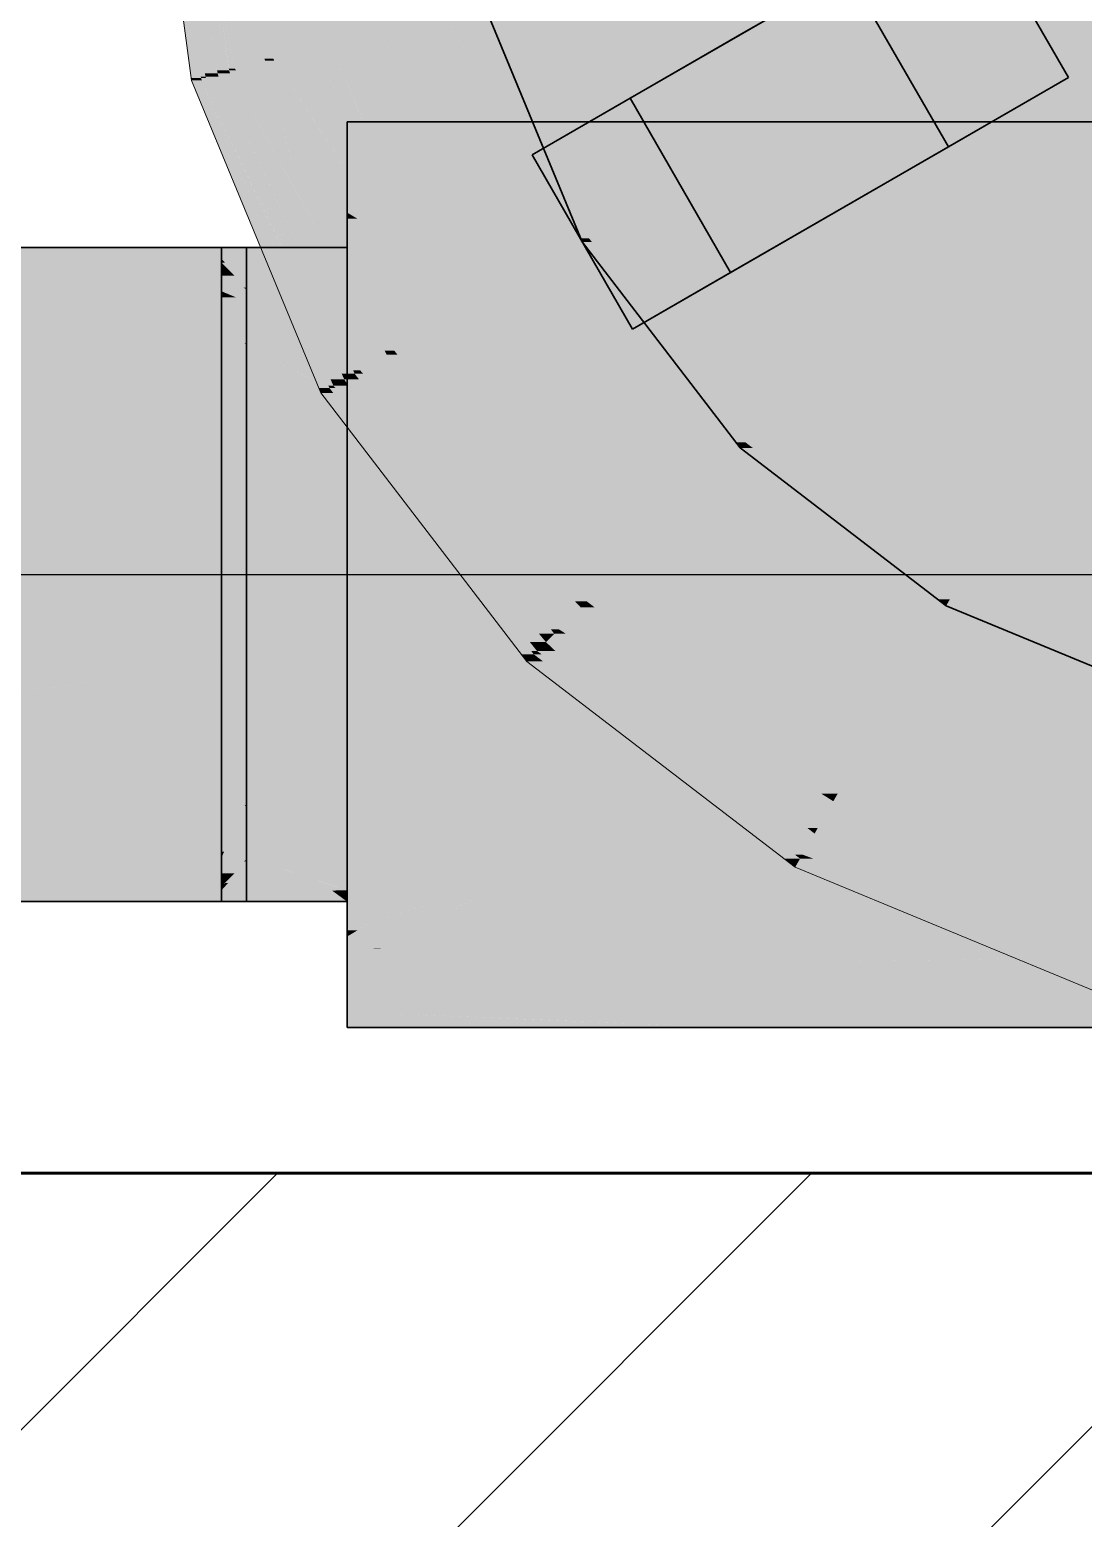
# Model space of a CAD drawing. Extents: x 0 to 756, y -25 to 420.
# Drawn here: x 296.76 to 305.13, y 293.79 to 305.62 of the extents above; entities that cross this region are included whole.
import ezdxf
from ezdxf.lldxf.tags import DXFTag

# ---------------------------------------------------------------- set-up
doc = ezdxf.new("R2010")
doc.units = 0
doc.layers.get('0').update_dxf_attribs({"lineweight": 25})
doc.layers.add('A_Innenwand', color=7, linetype='Continuous', lineweight=25)
doc.layers.add('WAND_HOLZ_NICHT_TRAGEND', color=7, linetype='Continuous', lineweight=13)
for name, color, linetype, lineweight, true_color in [('L_Abluft', 2, 'Continuous', 35, 0xffff00), ('L_Abluft-Shading', 2, 'Continuous', 35, 0xffff00), ('L_Schalldaempfer', 7, 'Continuous', 35, 0xababab), ('L_Schalldaempfer-Shading', 7, 'Continuous', 35, 0xababab), ('RL_Isolierung', 7, 'fein_strichliert', 18, 0x99ff99), ('Rohrleitung', 1, 'Continuous', 35, 0xff0000), ('Rohrleitung-Shading', 1, 'Continuous', 35, 0xff0000)]:
    doc.layers.add(name, color=color, linetype=linetype, lineweight=lineweight, true_color=true_color)
tags = doc.linetypes.add('fein_strichliert', pattern=[4, 1, -2, 1]).pattern_tags.tags
tags[8:9] = [DXFTag(74, 4), DXFTag(75, 0), DXFTag(340, '0'), DXFTag(46, 0.0), DXFTag(50, 0.0), DXFTag(44, 0.0), DXFTag(45, 0.0)]
tags[6:7] = [DXFTag(74, 4), DXFTag(75, 0), DXFTag(340, '0'), DXFTag(46, 0.0), DXFTag(50, 0.0), DXFTag(44, 0.0), DXFTag(45, 0.0)]
tags[4:5] = [DXFTag(74, 4), DXFTag(75, 0), DXFTag(340, '0'), DXFTag(46, 0.0), DXFTag(50, 0.0), DXFTag(44, 0.0), DXFTag(45, 0.0)]
tags = doc.linetypes.add('STRICHPUNKT2', pattern=[12.7, 6.35, -3.175, 0, -3.175]).pattern_tags.tags
tags[10:11] = [DXFTag(74, 4), DXFTag(75, 0), DXFTag(340, '0'), DXFTag(46, 0.0), DXFTag(50, 0.0), DXFTag(44, 0.0), DXFTag(45, 0.0)]
tags[8:9] = [DXFTag(74, 4), DXFTag(75, 0), DXFTag(340, '0'), DXFTag(46, 0.0), DXFTag(50, 0.0), DXFTag(44, 0.0), DXFTag(45, 0.0)]
tags[6:7] = [DXFTag(74, 4), DXFTag(75, 0), DXFTag(340, '0'), DXFTag(46, 0.0), DXFTag(50, 0.0), DXFTag(44, 0.0), DXFTag(45, 0.0)]
tags[4:5] = [DXFTag(74, 4), DXFTag(75, 0), DXFTag(340, '0'), DXFTag(46, 0.0), DXFTag(50, 0.0), DXFTag(44, 0.0), DXFTag(45, 0.0)]

# ---------------------------------------------------------------- blocks, each defined once
blk = doc.blocks.new('Shading-A0T78ON5OY', base_point=(304.212, 306.629))
at = {"layer": 'Rohrleitung-Shading', "color": 14, "true_color": 0x900000}
for points in [[(298.117, 305.241), (298.038, 305.241), (297.69, 307.887)], [(298.117, 305.241), (297.938, 306.599), (297.898, 306.599)], [(301.135, 303.967), (300.424, 305.842), (300.359, 305.842)], [(301.2, 303.967), (301.135, 303.967), (300.424, 305.842)], [(298.041, 305.221), (298.117, 305.241), (298.038, 305.241)], [(298.125, 305.221), (298.041, 305.221), (298.117, 305.241)], [(299.053, 302.776), (298.125, 305.221), (298.041, 305.221)], [(299.138, 302.776), (299.053, 302.776), (298.125, 305.221)], [(301.148, 303.937), (301.2, 303.967), (301.135, 303.967)], [(301.224, 303.937), (301.148, 303.937), (301.2, 303.967)], [(302.371, 302.343), (301.224, 303.937), (301.148, 303.937)], [(302.446, 302.343), (302.371, 302.343), (301.224, 303.937)], [(299.07, 302.737), (299.138, 302.776), (299.053, 302.776)], [(299.168, 302.737), (299.07, 302.737), (299.138, 302.776)], [(300.664, 300.659), (299.168, 302.737), (299.07, 302.737)], [(300.762, 300.659), (300.664, 300.659), (299.168, 302.737)], [(302.403, 302.3), (302.446, 302.343), (302.371, 302.343)], [(302.502, 302.3), (302.403, 302.3), (302.446, 302.343)], [(303.971, 301.097), (302.502, 302.3), (302.403, 302.3)], [(304.07, 301.097), (303.971, 301.097), (302.502, 302.3)], [(304.04, 301.045), (304.07, 301.097), (303.971, 301.097)], [(304.196, 301.045), (304.04, 301.045), (304.07, 301.097)], [(305.804, 300.314), (304.196, 301.045), (304.04, 301.045)], [(305.961, 300.314), (305.804, 300.314), (304.196, 301.045)], [(300.706, 300.603), (300.762, 300.659), (300.664, 300.659)], [(300.835, 300.603), (300.706, 300.603), (300.762, 300.659)], [(302.751, 299.035), (300.835, 300.603), (300.706, 300.603)], [(302.879, 299.035), (302.751, 299.035), (300.835, 300.603)], [(302.84, 298.967), (302.879, 299.035), (302.751, 299.035)], [(303.044, 298.967), (302.84, 298.967), (302.879, 299.035)], [(305.14, 298.014), (303.044, 298.967), (302.84, 298.967)], [(305.344, 298.014), (305.14, 298.014), (303.044, 298.967)]]:
    blk.add_solid(points, dxfattribs=at)
at = {"layer": 'Rohrleitung-Shading', "color": 1, "true_color": 0xfe0000}
for points in [[(305.639, 305.536), (303.918, 305.536), (307.99, 307.887)], [(306.07, 304.562), (304.665, 304.562), (307.99, 307.887)], [(303.918, 305.536), (305.882, 306.67), (303.448, 306.67)], [(305.44, 305.337), (306.187, 306.084), (304.867, 306.084)], [(304.665, 304.562), (305.639, 305.536), (303.918, 305.536)], [(305.639, 303.815), (306.07, 304.562), (304.665, 304.562)]]:
    blk.add_solid(points, dxfattribs=at)
at = {"layer": 'Rohrleitung-Shading', "color": 1, "true_color": 0xe80000}
for points in [[(298.986, 305.474), (298.681, 305.474), (298.454, 307.202)], [(298.972, 305.517), (298.59, 307.202), (298.454, 307.202)], [(299.146, 305.517), (298.972, 305.517), (298.59, 307.202)], [(299.146, 305.517), (298.969, 306.864), (298.701, 306.864)], [(301.521, 304.376), (301.246, 305.976), (300.858, 305.976)], [(301.908, 304.376), (301.521, 304.376), (301.246, 305.976)], [(298.692, 305.395), (298.986, 305.474), (298.681, 305.474)], [(299.034, 305.395), (298.692, 305.395), (298.986, 305.474)], [(298.986, 305.474), (299.146, 305.517), (298.972, 305.517)], [(299.164, 305.474), (298.986, 305.474), (299.146, 305.517)], [(299.541, 304.564), (299.164, 305.474), (298.986, 305.474)], [(299.237, 304.564), (299.034, 305.395), (298.692, 305.395)], [(299.11, 304.757), (298.956, 304.757), (298.692, 305.395)], [(299.541, 304.564), (299.237, 304.564), (299.034, 305.395)], [(299.917, 303.226), (299.59, 303.226), (298.956, 304.757)], [(299.865, 303.309), (299.11, 304.757), (298.956, 304.757)], [(300.061, 303.309), (299.865, 303.309), (299.11, 304.757)], [(300.061, 303.309), (299.541, 304.564), (299.237, 304.564)], [(301.596, 304.195), (301.908, 304.376), (301.521, 304.376)], [(302.047, 304.195), (301.596, 304.195), (301.908, 304.376)], [(302.573, 302.921), (302.047, 304.195), (301.596, 304.195)], [(303.024, 302.921), (302.573, 302.921), (302.047, 304.195)], [(299.917, 303.226), (300.061, 303.309), (299.865, 303.309)], [(300.125, 303.226), (299.917, 303.226), (300.061, 303.309)], [(299.653, 303.074), (299.917, 303.226), (299.59, 303.226)], [(300.077, 303.074), (299.653, 303.074), (299.917, 303.226)], [(300.689, 302.491), (300.125, 303.226), (299.917, 303.226)], [(300.307, 302.491), (300.077, 303.074), (299.653, 303.074)], [(300.268, 302.526), (300.074, 302.526), (299.653, 303.074)], [(300.689, 302.491), (300.307, 302.491), (300.077, 303.074)], [(302.769, 302.666), (303.024, 302.921), (302.573, 302.921)], [(303.357, 302.666), (302.769, 302.666), (303.024, 302.921)], [(303.891, 301.805), (303.357, 302.666), (302.769, 302.666)], [(304.479, 301.805), (303.891, 301.805), (303.357, 302.666)], [(301.398, 301.295), (301.018, 301.295), (300.074, 302.526)], [(301.272, 301.413), (300.268, 302.526), (300.074, 302.526)], [(301.516, 301.413), (301.272, 301.413), (300.268, 302.526)], [(301.516, 301.413), (300.689, 302.491), (300.307, 302.491)], [(304.298, 301.493), (304.479, 301.805), (303.891, 301.805)], [(305.233, 301.493), (304.298, 301.493), (304.479, 301.805)], [(301.398, 301.295), (301.516, 301.413), (301.272, 301.413)], [(301.669, 301.295), (301.398, 301.295), (301.516, 301.413)], [(305.237, 301.104), (305.233, 301.493), (304.298, 301.493)], [(301.183, 301.08), (301.398, 301.295), (301.018, 301.295)], [(301.793, 301.08), (301.183, 301.08), (301.398, 301.295)], [(302.334, 300.785), (301.669, 301.295), (301.398, 301.295)], [(301.769, 300.785), (301.793, 301.08), (301.183, 301.08)], [(302.018, 300.66), (301.731, 300.66), (301.183, 301.08)], [(302.334, 300.785), (301.769, 300.785), (301.793, 301.08)], [(303.412, 299.958), (302.334, 300.785), (301.769, 300.785)], [(303.329, 299.814), (302.833, 299.814), (301.731, 300.66)], [(303.057, 299.958), (302.018, 300.66), (301.731, 300.66)], [(303.412, 299.958), (303.057, 299.958), (302.018, 300.66)], [(303.329, 299.814), (303.412, 299.958), (303.057, 299.958)], [(303.76, 299.814), (303.329, 299.814), (303.412, 299.958)], [(303.177, 299.55), (303.329, 299.814), (302.833, 299.814)], [(304.365, 299.563), (303.184, 299.563), (303.329, 299.814)], [(304.365, 299.563), (303.76, 299.814), (303.329, 299.814)], [(304.396, 299.55), (303.177, 299.55), (304.365, 299.563)], [(303.177, 299.55), (304.365, 299.563), (303.184, 299.563)], [(305.62, 299.043), (304.396, 299.55), (303.177, 299.55)], [(304.45, 299.286), (303.815, 299.286), (303.177, 299.55)], [(305.577, 298.883), (304.788, 298.883), (303.815, 299.286)], [(304.875, 299.043), (304.45, 299.286), (303.815, 299.286)], [(305.62, 299.043), (304.875, 299.043), (304.45, 299.286)], [(305.577, 298.883), (305.62, 299.043), (304.875, 299.043)], [(305.498, 298.589), (305.577, 298.883), (304.788, 298.883)]]:
    blk.add_solid(points, dxfattribs=at)
at = {"layer": 'Rohrleitung-Shading', "color": 14, "true_color": 0xb20000}
for points in [[(298.249, 305.277), (297.928, 307.162), (297.902, 307.162)], [(298.339, 305.301), (298.245, 305.301), (297.928, 307.162)], [(298.152, 305.251), (298.115, 305.251), (297.938, 306.599)], [(298.148, 305.277), (298.006, 306.599), (297.938, 306.599)], [(298.249, 305.277), (298.148, 305.277), (298.006, 306.599)], [(298.339, 305.301), (298.264, 305.873), (298.213, 305.873)], [(301.164, 304.055), (300.607, 305.858), (300.417, 305.858)], [(301.354, 304.055), (301.164, 304.055), (300.607, 305.858)], [(298.249, 305.277), (298.339, 305.301), (298.245, 305.301)], [(298.349, 305.277), (298.249, 305.277), (298.339, 305.301)], [(298.117, 305.241), (298.152, 305.251), (298.115, 305.251)], [(298.157, 305.241), (298.117, 305.241), (298.152, 305.251)], [(298.459, 304.583), (298.43, 304.583), (298.117, 305.241)], [(298.687, 304.041), (298.614, 304.041), (298.117, 305.241)], [(298.459, 304.583), (298.157, 305.241), (298.117, 305.241)], [(298.152, 305.251), (298.249, 305.277), (298.148, 305.277)], [(298.257, 305.251), (298.152, 305.251), (298.249, 305.277)], [(298.459, 304.583), (298.257, 305.251), (298.152, 305.251)], [(298.574, 304.583), (298.459, 304.583), (298.249, 305.277)], [(299.117, 303.425), (298.349, 305.277), (298.249, 305.277)], [(299.256, 302.844), (298.459, 304.583), (298.43, 304.583)], [(299.337, 302.891), (299.235, 302.891), (298.459, 304.583)], [(299.06, 303.425), (298.574, 304.583), (298.459, 304.583)], [(299.117, 303.425), (299.06, 303.425), (298.574, 304.583)], [(299.17, 302.794), (299.13, 302.794), (298.614, 304.041)], [(299.147, 302.844), (298.687, 304.041), (298.614, 304.041)], [(299.256, 302.844), (299.147, 302.844), (298.687, 304.041)], [(301.2, 303.967), (301.354, 304.055), (301.164, 304.055)], [(301.421, 303.967), (301.2, 303.967), (301.354, 304.055)], [(302.35, 302.468), (301.421, 303.967), (301.2, 303.967)], [(302.571, 302.468), (302.35, 302.468), (301.421, 303.967)], [(299.337, 302.891), (299.117, 303.425), (299.06, 303.425)], [(299.17, 302.794), (299.256, 302.844), (299.147, 302.844)], [(299.287, 302.794), (299.17, 302.794), (299.256, 302.844)], [(299.256, 302.844), (299.337, 302.891), (299.235, 302.891)], [(299.373, 302.844), (299.256, 302.844), (299.337, 302.891)], [(299.775, 302.229), (299.639, 302.229), (299.256, 302.844)], [(300.574, 301.28), (299.373, 302.844), (299.256, 302.844)], [(299.138, 302.776), (299.17, 302.794), (299.13, 302.794)], [(299.185, 302.776), (299.138, 302.776), (299.17, 302.794)], [(299.639, 302.229), (299.604, 302.229), (299.138, 302.776)], [(300.016, 301.745), (299.929, 301.745), (299.138, 302.776)], [(299.639, 302.229), (299.185, 302.776), (299.138, 302.776)], [(299.639, 302.229), (299.287, 302.794), (299.17, 302.794)], [(302.446, 302.343), (302.571, 302.468), (302.35, 302.468)], [(302.734, 302.343), (302.446, 302.343), (302.571, 302.468)], [(303.87, 301.251), (302.734, 302.343), (302.446, 302.343)], [(304.158, 301.251), (303.87, 301.251), (302.734, 302.343)], [(300.859, 300.756), (299.639, 302.229), (299.604, 302.229)], [(300.925, 300.822), (300.804, 300.822), (299.639, 302.229)], [(300.506, 301.28), (299.775, 302.229), (299.639, 302.229)], [(300.574, 301.28), (300.506, 301.28), (299.775, 302.229)], [(300.788, 300.685), (300.742, 300.685), (299.929, 301.745)], [(300.731, 300.756), (300.016, 301.745), (299.929, 301.745)], [(300.859, 300.756), (300.731, 300.756), (300.016, 301.745)], [(300.925, 300.822), (300.574, 301.28), (300.506, 301.28)], [(304.07, 301.097), (304.158, 301.251), (303.87, 301.251)], [(304.528, 301.097), (304.07, 301.097), (304.158, 301.251)], [(305.548, 300.485), (304.528, 301.097), (304.07, 301.097)], [(306.006, 300.485), (305.548, 300.485), (304.528, 301.097)], [(300.859, 300.756), (300.925, 300.822), (300.804, 300.822)], [(301.011, 300.756), (300.859, 300.756), (300.925, 300.822)], [(300.788, 300.685), (300.859, 300.756), (300.731, 300.756)], [(300.762, 300.659), (300.788, 300.685), (300.742, 300.685)], [(300.825, 300.659), (300.762, 300.659), (300.788, 300.685)], [(300.934, 300.685), (300.788, 300.685), (300.859, 300.756)], [(301.388, 300.26), (300.934, 300.685), (300.788, 300.685)], [(301.57, 300.26), (301.388, 300.26), (300.859, 300.756)], [(302.536, 299.586), (301.011, 300.756), (300.859, 300.756)], [(301.388, 300.26), (301.342, 300.26), (300.762, 300.659)], [(301.91, 299.868), (301.793, 299.868), (300.762, 300.659)], [(301.388, 300.26), (300.825, 300.659), (300.762, 300.659)], [(302.947, 299.153), (301.388, 300.26), (301.342, 300.26)], [(302.994, 299.234), (302.833, 299.234), (301.388, 300.26)], [(302.444, 299.586), (301.57, 300.26), (301.388, 300.26)], [(302.536, 299.586), (302.444, 299.586), (301.57, 300.26)], [(302.897, 299.067), (302.837, 299.067), (301.793, 299.868)], [(302.778, 299.153), (301.91, 299.868), (301.793, 299.868)], [(302.947, 299.153), (302.778, 299.153), (301.91, 299.868)], [(302.994, 299.234), (302.536, 299.586), (302.444, 299.586)], [(302.897, 299.067), (302.947, 299.153), (302.778, 299.153)], [(302.947, 299.153), (302.994, 299.234), (302.833, 299.234)], [(303.109, 299.067), (302.897, 299.067), (302.947, 299.153)], [(303.19, 299.153), (302.947, 299.153), (302.994, 299.234)], [(303.893, 298.811), (303.587, 298.811), (302.947, 299.153)], [(304.87, 298.457), (303.19, 299.153), (302.947, 299.153)], [(302.879, 299.035), (302.897, 299.067), (302.837, 299.067)], [(302.983, 299.035), (302.879, 299.035), (302.897, 299.067)], [(303.587, 298.811), (303.508, 298.811), (302.879, 299.035)], [(304.277, 298.538), (304.079, 298.538), (302.879, 299.035)], [(303.587, 298.811), (302.983, 299.035), (302.879, 299.035)], [(303.587, 298.811), (303.109, 299.067), (302.897, 299.067)], [(305.38, 298.146), (303.587, 298.811), (303.508, 298.811)], [(305.404, 298.236), (305.136, 298.236), (303.587, 298.811)], [(304.705, 298.457), (303.893, 298.811), (303.587, 298.811)], [(304.87, 298.457), (304.705, 298.457), (303.893, 298.811)], [(305.354, 298.049), (305.258, 298.049), (304.079, 298.538)], [(305.101, 298.146), (304.277, 298.538), (304.079, 298.538)], [(305.38, 298.146), (305.101, 298.146), (304.277, 298.538)], [(305.404, 298.236), (304.87, 298.457), (304.705, 298.457)], [(305.354, 298.049), (305.38, 298.146), (305.101, 298.146)]]:
    blk.add_solid(points, dxfattribs=at)
at = {"layer": 'Rohrleitung-Shading', "color": 12, "true_color": 0xd00000}
for points in [[(298.626, 305.378), (298.29, 306.84), (298.26, 306.84)], [(298.692, 305.395), (298.622, 305.395), (298.29, 306.84)], [(298.692, 305.395), (298.501, 306.84), (298.29, 306.84)], [(301.296, 304.195), (300.888, 305.903), (300.588, 305.903)], [(301.596, 304.195), (301.296, 304.195), (300.888, 305.903)], [(298.388, 305.314), (298.338, 305.314), (298.264, 305.873)], [(298.374, 305.378), (298.502, 305.873), (298.264, 305.873)], [(298.626, 305.378), (298.374, 305.378), (298.502, 305.873)], [(298.339, 305.301), (298.388, 305.314), (298.338, 305.314)], [(298.395, 305.301), (298.339, 305.301), (298.388, 305.314)], [(298.891, 304.366), (298.395, 305.301), (298.339, 305.301)], [(299.381, 303.425), (299.117, 303.425), (298.339, 305.301)], [(298.891, 304.366), (298.859, 304.366), (298.339, 305.301)], [(298.388, 305.314), (298.626, 305.378), (298.374, 305.378)], [(298.643, 305.314), (298.388, 305.314), (298.626, 305.378)], [(298.891, 304.366), (298.643, 305.314), (298.388, 305.314)], [(298.626, 305.378), (298.692, 305.395), (298.622, 305.395)], [(298.699, 305.378), (298.626, 305.378), (298.692, 305.395)], [(298.956, 304.757), (298.789, 304.757), (298.626, 305.378)], [(298.956, 304.757), (298.699, 305.378), (298.626, 305.378)], [(298.891, 304.366), (298.956, 304.757), (298.789, 304.757)], [(299.118, 304.366), (298.891, 304.366), (298.956, 304.757)], [(299.594, 303.04), (298.891, 304.366), (298.859, 304.366)], [(299.653, 303.074), (299.576, 303.074), (298.891, 304.366)], [(299.653, 303.074), (299.118, 304.366), (298.891, 304.366)], [(301.354, 304.055), (301.596, 304.195), (301.296, 304.195)], [(301.703, 304.055), (301.354, 304.055), (301.596, 304.195)], [(302.42, 302.666), (301.703, 304.055), (301.354, 304.055)], [(302.769, 302.666), (302.42, 302.666), (301.703, 304.055)], [(299.381, 302.917), (299.327, 302.917), (299.117, 303.425)], [(299.317, 303.04), (299.381, 303.425), (299.117, 303.425)], [(299.594, 303.04), (299.317, 303.04), (299.381, 303.425)], [(299.594, 303.04), (299.653, 303.074), (299.576, 303.074)], [(299.679, 303.04), (299.594, 303.04), (299.653, 303.074)], [(299.381, 302.917), (299.594, 303.04), (299.317, 303.04)], [(299.665, 302.917), (299.381, 302.917), (299.594, 303.04)], [(300.074, 302.526), (299.887, 302.526), (299.594, 303.04)], [(300.074, 302.526), (299.679, 303.04), (299.594, 303.04)], [(299.337, 302.891), (299.381, 302.917), (299.327, 302.917)], [(299.405, 302.891), (299.337, 302.891), (299.381, 302.917)], [(300.112, 302.131), (299.405, 302.891), (299.337, 302.891)], [(300.895, 301.28), (300.574, 301.28), (299.337, 302.891)], [(300.112, 302.131), (300.073, 302.131), (299.337, 302.891)], [(300.112, 302.131), (299.665, 302.917), (299.381, 302.917)], [(302.571, 302.468), (302.769, 302.666), (302.42, 302.666)], [(303.027, 302.468), (302.571, 302.468), (302.769, 302.666)], [(300.112, 302.131), (300.074, 302.526), (299.887, 302.526)], [(300.377, 302.131), (300.112, 302.131), (300.074, 302.526)], [(303.843, 301.493), (303.027, 302.468), (302.571, 302.468)], [(304.298, 301.493), (303.843, 301.493), (303.027, 302.468)], [(301.135, 301.032), (300.112, 302.131), (300.073, 302.131)], [(301.183, 301.08), (300.377, 302.131), (300.112, 302.131)], [(301.183, 301.08), (301.09, 301.08), (300.112, 302.131)], [(304.158, 301.251), (304.298, 301.493), (303.843, 301.493)], [(304.883, 301.251), (304.158, 301.251), (304.298, 301.493)], [(300.961, 300.858), (300.898, 300.858), (300.574, 301.28)], [(300.801, 301.032), (300.895, 301.28), (300.574, 301.28)], [(301.135, 301.032), (300.801, 301.032), (300.895, 301.28)], [(305.354, 300.755), (304.883, 301.251), (304.158, 301.251)], [(306.079, 300.755), (305.354, 300.755), (304.883, 301.251)], [(300.961, 300.858), (301.135, 301.032), (300.801, 301.032)], [(301.307, 300.858), (300.961, 300.858), (301.135, 301.032)], [(301.135, 301.032), (301.183, 301.08), (301.09, 301.08)], [(301.246, 301.032), (301.135, 301.032), (301.183, 301.08)], [(301.731, 300.66), (301.503, 300.66), (301.135, 301.032)], [(301.731, 300.66), (301.246, 301.032), (301.135, 301.032)], [(300.925, 300.822), (300.961, 300.858), (300.898, 300.858)], [(301.018, 300.822), (300.925, 300.822), (300.961, 300.858)], [(301.871, 300.288), (301.018, 300.822), (300.925, 300.822)], [(302.985, 299.586), (302.536, 299.586), (300.925, 300.822)], [(301.871, 300.288), (301.815, 300.288), (300.925, 300.822)], [(301.871, 300.288), (301.307, 300.858), (300.961, 300.858)], [(301.871, 300.288), (301.731, 300.66), (301.503, 300.66)], [(302.215, 300.288), (301.871, 300.288), (301.731, 300.66)], [(303.143, 299.491), (301.871, 300.288), (301.815, 300.288)], [(303.177, 299.55), (302.215, 300.288), (301.871, 300.288)], [(303.177, 299.55), (303.049, 299.55), (301.871, 300.288)], [(303.019, 299.278), (302.937, 299.278), (302.536, 299.586)], [(302.685, 299.491), (302.985, 299.586), (302.536, 299.586)], [(303.143, 299.491), (302.685, 299.491), (302.985, 299.586)], [(303.019, 299.278), (303.143, 299.491), (302.685, 299.491)], [(303.507, 299.278), (303.019, 299.278), (303.143, 299.491)], [(303.143, 299.491), (303.177, 299.55), (303.049, 299.55)], [(303.318, 299.491), (303.143, 299.491), (303.177, 299.55)], [(303.815, 299.286), (303.494, 299.286), (303.143, 299.491)], [(303.815, 299.286), (303.318, 299.491), (303.143, 299.491)], [(302.994, 299.234), (303.019, 299.278), (302.937, 299.278)], [(303.162, 299.234), (302.994, 299.234), (303.019, 299.278)], [(304.046, 298.963), (303.507, 299.278), (303.019, 299.278)], [(304.046, 298.963), (303.815, 299.286), (303.494, 299.286)], [(304.594, 298.963), (304.046, 298.963), (303.815, 299.286)], [(304.046, 298.963), (303.162, 299.234), (302.994, 299.234)], [(305.481, 298.523), (304.712, 298.523), (302.994, 299.234)], [(304.046, 298.963), (303.942, 298.963), (302.994, 299.234)], [(305.481, 298.523), (304.046, 298.963), (303.942, 298.963)], [(305.498, 298.589), (304.594, 298.963), (304.046, 298.963)], [(305.498, 298.589), (305.267, 298.589), (304.046, 298.963)], [(304.87, 298.457), (305.481, 298.523), (304.712, 298.523)], [(305.463, 298.457), (304.87, 298.457), (305.481, 298.523)], [(305.417, 298.285), (305.286, 298.285), (304.87, 298.457)], [(305.417, 298.285), (305.463, 298.457), (304.87, 298.457)]]:
    blk.add_solid(points, dxfattribs=at)
at = {"layer": 'Rohrleitung-Shading', "color": 1, "true_color": 0xf70000}
for points in [[(299.512, 305.615), (299.133, 305.615), (298.969, 306.864)], [(301.908, 304.376), (304.842, 306.069), (301.207, 306.069)], [(305.44, 305.337), (303.573, 305.337), (304.867, 306.084)], [(301.094, 305.03), (300.789, 305.922), (300.656, 305.922)], [(300.921, 305.536), (303.744, 305.954), (300.778, 305.954)], [(303.918, 305.536), (300.921, 305.536), (303.744, 305.954)], [(300.88, 305.03), (300.689, 305.856), (300.41, 305.856)], [(301.094, 305.03), (300.88, 305.03), (300.689, 305.856)], [(299.512, 305.615), (300.031, 305.754), (299.451, 305.754)], [(300.121, 305.615), (299.512, 305.615), (300.031, 305.754)], [(300.901, 304.414), (300.467, 305.754), (300.031, 305.754)], [(301.231, 304.414), (300.901, 304.414), (300.467, 305.754)], [(299.146, 305.517), (299.512, 305.615), (299.133, 305.615)], [(299.583, 305.517), (299.146, 305.517), (299.512, 305.615)], [(299.95, 305.012), (300.121, 305.615), (299.512, 305.615)], [(300.513, 305.012), (299.95, 305.012), (300.121, 305.615)], [(301.415, 304.091), (303.918, 305.536), (300.921, 305.536)], [(304.665, 304.562), (302.231, 304.562), (303.918, 305.536)], [(299.95, 305.012), (299.583, 305.517), (299.146, 305.517)], [(299.95, 305.012), (299.356, 305.012), (299.146, 305.517)], [(304.479, 304.376), (301.908, 304.376), (305.44, 305.337)], [(301.908, 304.376), (305.44, 305.337), (303.573, 305.337)], [(306.187, 304.764), (304.867, 304.764), (305.44, 305.337)], [(299.541, 304.564), (299.95, 305.012), (299.356, 305.012)], [(300.08, 304.564), (299.541, 304.564), (299.95, 305.012)], [(300.854, 303.767), (300.311, 303.767), (299.95, 305.012)], [(300.901, 304.414), (300.513, 305.012), (299.95, 305.012)], [(300.901, 304.414), (300.384, 304.414), (299.95, 305.012)], [(301.415, 304.091), (301.094, 305.03), (300.88, 305.03)], [(305.123, 302.921), (303.024, 302.921), (306.187, 304.764)], [(303.024, 302.921), (306.187, 304.764), (304.867, 304.764)], [(300.389, 303.498), (299.982, 303.498), (299.541, 304.564)], [(300.389, 303.498), (300.08, 304.564), (299.541, 304.564)], [(304.194, 304.091), (301.415, 304.091), (304.665, 304.562)], [(301.415, 304.091), (304.665, 304.562), (302.231, 304.562)], [(305.639, 303.815), (303.918, 303.815), (304.665, 304.562)], [(300.712, 303.963), (300.901, 304.414), (300.384, 304.414)], [(301.194, 303.963), (300.712, 303.963), (300.901, 304.414)], [(301.415, 304.091), (301.231, 304.414), (300.901, 304.414)], [(301.415, 304.091), (301.111, 304.091), (300.901, 304.414)], [(303.024, 302.921), (304.479, 304.376), (301.908, 304.376)], [(306.36, 301.805), (304.479, 301.805), (307.056, 304.403)], [(304.479, 301.805), (307.056, 304.403), (305.979, 304.403)], [(301.194, 303.963), (301.415, 304.091), (301.111, 304.091)], [(301.49, 303.963), (301.194, 303.963), (301.415, 304.091)], [(302.441, 302.338), (304.194, 304.091), (301.415, 304.091)], [(300.854, 303.767), (301.194, 303.963), (300.712, 303.963)], [(301.387, 303.767), (300.854, 303.767), (301.194, 303.963)], [(301.919, 303.229), (301.49, 303.963), (301.194, 303.963)], [(300.389, 303.498), (300.854, 303.767), (300.311, 303.767)], [(301.152, 303.498), (300.389, 303.498), (300.854, 303.767)], [(301.451, 303.229), (301.387, 303.767), (300.854, 303.767)], [(301.919, 303.229), (301.451, 303.229), (301.387, 303.767)], [(304.786, 302.338), (302.441, 302.338), (305.639, 303.815)], [(302.441, 302.338), (305.639, 303.815), (303.918, 303.815)], [(300.061, 303.309), (300.389, 303.498), (299.982, 303.498)], [(300.622, 303.309), (300.061, 303.309), (300.389, 303.498)], [(301.192, 302.847), (301.152, 303.498), (300.389, 303.498)], [(301.875, 302.847), (301.192, 302.847), (301.152, 303.498)], [(301.192, 302.847), (300.622, 303.309), (300.061, 303.309)], [(301.438, 302.491), (300.689, 302.491), (300.061, 303.309)], [(301.192, 302.847), (300.838, 302.847), (300.061, 303.309)], [(306.078, 300.751), (303.87, 300.751), (306.773, 303.345)], [(303.87, 300.751), (306.773, 303.345), (305.368, 303.345)], [(302.441, 302.338), (301.919, 303.229), (301.451, 303.229)], [(302.163, 302.06), (301.192, 302.847), (300.838, 302.847)], [(302.441, 302.338), (301.875, 302.847), (301.192, 302.847)], [(302.441, 302.338), (301.821, 302.338), (301.192, 302.847)], [(304.479, 301.805), (305.123, 302.921), (303.024, 302.921)], [(301.783, 301.68), (301.31, 301.68), (300.689, 302.491)], [(301.27, 302.06), (301.438, 302.491), (300.689, 302.491)], [(302.163, 302.06), (301.27, 302.06), (301.438, 302.491)], [(302.163, 302.06), (302.441, 302.338), (301.821, 302.338)], [(302.69, 302.06), (302.163, 302.06), (302.441, 302.338)], [(303.87, 300.751), (304.786, 302.338), (302.441, 302.338)], [(301.783, 301.68), (302.163, 302.06), (301.27, 302.06)], [(302.909, 301.68), (301.783, 301.68), (302.163, 302.06)], [(303.138, 301.564), (302.69, 302.06), (302.163, 302.06)], [(306.172, 301.104), (306.36, 301.805), (304.479, 301.805)], [(301.516, 301.413), (301.783, 301.68), (301.31, 301.68)], [(302.384, 301.413), (301.516, 301.413), (301.783, 301.68)], [(302.046, 301.564), (302.909, 301.68), (301.783, 301.68)], [(303.138, 301.564), (302.046, 301.564), (302.909, 301.68)], [(303.87, 300.751), (303.138, 301.564), (302.046, 301.564)], [(303.87, 300.751), (302.384, 301.413), (301.516, 301.413)], [(303.748, 300.785), (302.334, 300.785), (301.516, 301.413)], [(303.601, 300.286), (302.985, 300.286), (302.334, 300.785)], [(302.421, 300.751), (303.748, 300.785), (302.334, 300.785)], [(303.87, 300.751), (302.421, 300.751), (303.748, 300.785)], [(303.601, 300.286), (303.87, 300.751), (302.421, 300.751)], [(304.511, 300.286), (303.601, 300.286), (303.87, 300.751)], [(305.718, 299.409), (306.078, 300.751), (303.87, 300.751)], [(303.412, 299.958), (303.601, 300.286), (302.985, 300.286)], [(304.765, 300.101), (303.495, 300.101), (303.601, 300.286)], [(304.765, 300.101), (304.511, 300.286), (303.601, 300.286)], [(304.962, 299.958), (303.412, 299.958), (304.765, 300.101)], [(303.412, 299.958), (304.765, 300.101), (303.495, 300.101)], [(305.718, 299.409), (304.962, 299.958), (303.412, 299.958)], [(305.069, 299.563), (304.365, 299.563), (303.412, 299.958)], [(305.718, 299.409), (304.737, 299.409), (304.365, 299.563)], [(305.718, 299.409), (305.069, 299.563), (304.365, 299.563)], [(305.62, 299.043), (305.718, 299.409), (304.737, 299.409)]]:
    blk.add_solid(points, dxfattribs=at)
at = {"layer": 'Rohrleitung-Shading', "color": 1, "true_color": 0xf80000}
for points in [[(304.806, 305.601), (302.432, 305.601), (304.212, 306.629)], [(302.638, 305.244), (304.806, 305.601), (302.432, 305.601)], [(305.012, 305.244), (302.638, 305.244), (304.806, 305.601)], [(303.232, 304.216), (305.012, 305.244), (302.638, 305.244)]]:
    blk.add_solid(points, dxfattribs=at)
at = {"layer": 'Rohrleitung-Shading', "color": 1, "true_color": 0xf20000}
for points in [[(302.993, 304.629), (300.748, 304.629), (302.432, 305.601)], [(300.987, 304.216), (302.993, 304.629), (300.748, 304.629)], [(303.232, 304.216), (300.987, 304.216), (302.993, 304.629)], [(301.548, 303.244), (303.232, 304.216), (300.987, 304.216)]]:
    blk.add_solid(points, dxfattribs=at)
blk = doc.blocks.new('Shading-A0T78ONLOY', base_point=(294.177, 298.693))
at = {"layer": 'L_Abluft-Shading', "color": 54, "true_color": 0x909000}
for points in [[(294.317, 303.885), (294.177, 303.885), (294.177, 303.893)], [(295.648, 303.804), (297.402, 303.804), (294.177, 303.893)], [(297.402, 303.804), (294.177, 303.893), (296.525, 303.893)], [(295.648, 303.804), (294.317, 303.885), (294.177, 303.885)], [(294.177, 303.804), (295.648, 303.804), (294.177, 303.885)], [(297.402, 303.804), (298.027, 303.804), (296.525, 303.893)], [(298.027, 303.804), (296.525, 303.893), (297.51, 303.893)], [(298.027, 303.804), (298.248, 303.804), (297.51, 303.893)], [(298.248, 303.804), (297.51, 303.893), (297.969, 303.893)], [(298.248, 303.804), (298.159, 303.893), (297.969, 303.893)], [(298.248, 303.804), (298.479, 303.804), (298.159, 303.893)], [(298.479, 303.804), (298.159, 303.893), (298.479, 303.893)], [(295.009, 298.747), (295.648, 298.782), (294.177, 298.782)], [(295.009, 298.747), (294.177, 298.747), (294.177, 298.782)], [(297.283, 298.77), (295.428, 298.77), (297.402, 298.782)], [(295.428, 298.77), (297.402, 298.782), (295.648, 298.782)], [(297.998, 298.777), (297.354, 298.777), (298.027, 298.782)], [(297.354, 298.777), (298.027, 298.782), (297.402, 298.782)], [(298.24, 298.779), (298.013, 298.779), (298.248, 298.782)], [(298.013, 298.779), (298.248, 298.782), (298.027, 298.782)], [(298.24, 298.779), (298.479, 298.782), (298.248, 298.782)], [(298.24, 298.779), (298.479, 298.779), (298.479, 298.782)], [(294.859, 298.738), (294.177, 298.738), (295.009, 298.747)], [(294.177, 298.738), (295.009, 298.747), (294.177, 298.747)], [(294.177, 298.693), (296.293, 298.693), (294.177, 298.738)], [(294.666, 298.728), (294.859, 298.738), (294.177, 298.738)], [(295.457, 298.728), (294.666, 298.728), (295.009, 298.747)], [(296.293, 298.693), (295.457, 298.728), (294.666, 298.728)], [(295.009, 298.747), (297.057, 298.747), (297.283, 298.77)], [(295.009, 298.747), (297.283, 298.77), (295.428, 298.77)], [(296.293, 298.693), (296.525, 298.693), (295.009, 298.747)], [(296.525, 298.693), (295.009, 298.747), (297.057, 298.747)], [(296.525, 298.693), (297.51, 298.693), (297.283, 298.77)], [(297.283, 298.77), (297.957, 298.77), (297.998, 298.777)], [(297.283, 298.77), (297.998, 298.777), (297.354, 298.777)], [(297.51, 298.693), (297.283, 298.77), (297.957, 298.77)], [(297.51, 298.693), (297.969, 298.693), (297.998, 298.777)], [(297.969, 298.693), (298.479, 298.693), (298.24, 298.779)], [(297.969, 298.693), (297.998, 298.777), (298.233, 298.777)], [(297.998, 298.777), (298.233, 298.777), (298.24, 298.779)], [(297.998, 298.777), (298.24, 298.779), (298.013, 298.779)], [(298.479, 298.693), (298.24, 298.779), (298.479, 298.779)]]:
    blk.add_solid(points, dxfattribs=at)
at = {"layer": 'L_Abluft-Shading', "color": 54, "true_color": 0xb0b000}
for points in [[(294.177, 303.545), (297.162, 303.545), (294.177, 303.804)], [(297.162, 303.545), (294.177, 303.804), (295.648, 303.804)], [(297.162, 303.545), (298.219, 303.545), (295.648, 303.804)], [(298.219, 303.545), (295.648, 303.804), (297.402, 303.804)], [(298.479, 303.56), (298.027, 303.804), (297.402, 303.804)], [(298.171, 303.56), (298.479, 303.56), (297.402, 303.804)], [(298.455, 303.573), (298.248, 303.804), (298.027, 303.804)], [(298.479, 303.573), (298.479, 303.804), (298.248, 303.804)], [(298.479, 303.573), (298.455, 303.573), (298.248, 303.804)], [(298.219, 303.545), (298.479, 303.545), (298.171, 303.56)], [(298.479, 303.545), (298.171, 303.56), (298.479, 303.56)], [(298.479, 303.56), (298.479, 303.573), (298.455, 303.573)], [(294.177, 298.782), (295.648, 298.782), (294.177, 299.041)], [(295.648, 298.782), (294.177, 299.041), (297.162, 299.041)], [(295.648, 298.782), (297.402, 298.782), (297.162, 299.041)], [(297.402, 298.782), (297.162, 299.041), (298.219, 299.041)], [(297.402, 298.782), (298.027, 298.782), (298.171, 299.026)], [(298.027, 298.782), (298.171, 299.026), (298.479, 299.026)], [(298.171, 299.026), (298.479, 299.026), (298.219, 299.041)], [(298.479, 299.026), (298.479, 299.041), (298.219, 299.041)], [(298.455, 299.013), (298.479, 299.013), (298.479, 299.026)], [(298.027, 298.782), (298.248, 298.782), (298.455, 299.013)], [(298.248, 298.782), (298.455, 299.013), (298.479, 299.013)], [(298.479, 298.842), (298.308, 298.842), (298.479, 299.013)], [(298.248, 298.782), (298.479, 298.782), (298.296, 298.83)], [(298.296, 298.83), (298.479, 298.83), (298.308, 298.842)], [(298.479, 298.782), (298.296, 298.83), (298.479, 298.83)], [(298.479, 298.83), (298.479, 298.842), (298.308, 298.842)]]:
    blk.add_solid(points, dxfattribs=at)
at = {"layer": 'L_Abluft-Shading', "color": 52, "true_color": 0xcdcd00}
for points in [[(294.82, 303.212), (294.177, 303.212), (294.177, 303.545)], [(294.975, 303.131), (298.462, 303.131), (294.177, 303.545)], [(298.462, 303.131), (294.177, 303.545), (297.162, 303.545)], [(298.479, 303.391), (298.219, 303.545), (297.162, 303.545)], [(297.644, 303.391), (298.479, 303.391), (297.162, 303.545)], [(298.479, 303.391), (298.479, 303.545), (298.219, 303.545)], [(298.462, 303.131), (298.479, 303.131), (297.644, 303.391)], [(298.479, 303.131), (297.644, 303.391), (298.479, 303.391)], [(294.975, 303.131), (294.82, 303.212), (294.177, 303.212)], [(294.177, 303.142), (294.868, 303.142), (294.177, 303.212)], [(294.177, 303.131), (294.762, 303.131), (294.177, 303.142)], [(294.762, 303.131), (294.177, 303.142), (294.868, 303.142)], [(294.762, 303.131), (294.975, 303.131), (294.868, 303.142)], [(294.82, 299.374), (294.177, 299.374), (294.975, 299.454)], [(294.177, 299.041), (297.162, 299.041), (294.975, 299.454)], [(294.868, 299.444), (294.177, 299.444), (294.762, 299.454)], [(294.177, 299.444), (294.762, 299.454), (294.177, 299.454)], [(294.177, 299.374), (294.868, 299.444), (294.177, 299.444)], [(294.177, 299.041), (294.82, 299.374), (294.177, 299.374)], [(294.868, 299.444), (294.975, 299.454), (294.762, 299.454)], [(297.162, 299.041), (294.975, 299.454), (298.462, 299.454)], [(297.644, 299.195), (298.479, 299.195), (298.462, 299.454)], [(298.479, 299.195), (298.479, 299.454), (298.462, 299.454)], [(297.162, 299.041), (298.219, 299.041), (297.644, 299.195)], [(298.219, 299.041), (297.644, 299.195), (298.479, 299.195)], [(298.219, 299.041), (298.479, 299.041), (298.479, 299.195)]]:
    blk.add_solid(points, dxfattribs=at)
at = {"layer": 'L_Abluft-Shading', "color": 52, "true_color": 0xe4e400}
for points in [[(294.177, 303.031), (294.762, 303.131), (294.177, 303.131)], [(294.177, 303.031), (294.975, 303.131), (294.762, 303.131)], [(294.177, 303.031), (295.56, 303.031), (294.975, 303.131)], [(298.479, 303.122), (298.462, 303.131), (294.975, 303.131)], [(295.03, 303.122), (298.479, 303.122), (294.975, 303.131)], [(298.114, 302.593), (298.479, 302.593), (295.03, 303.122)], [(298.479, 302.593), (295.03, 303.122), (298.479, 303.122)], [(298.479, 303.122), (298.479, 303.131), (298.462, 303.131)], [(294.177, 302.593), (298.114, 302.593), (294.177, 303.031)], [(298.114, 302.593), (294.177, 303.031), (295.56, 303.031)], [(294.975, 299.454), (298.114, 299.993), (294.177, 299.993)], [(294.177, 299.555), (294.827, 299.555), (294.177, 299.993)], [(295.03, 299.464), (298.479, 299.464), (298.114, 299.993)], [(298.479, 299.464), (298.479, 299.993), (298.114, 299.993)], [(294.177, 299.454), (294.762, 299.454), (294.177, 299.555)], [(294.762, 299.454), (294.975, 299.454), (294.177, 299.555)], [(294.975, 299.454), (294.177, 299.555), (294.827, 299.555)], [(294.975, 299.454), (298.462, 299.454), (295.03, 299.464)], [(298.462, 299.454), (295.03, 299.464), (298.479, 299.464)], [(298.462, 299.454), (298.479, 299.454), (298.479, 299.464)]]:
    blk.add_solid(points, dxfattribs=at)
at = {"layer": 'L_Abluft-Shading', "color": 2, "true_color": 0xf5f500}
for points in [[(294.177, 301.966), (298.114, 302.593), (294.177, 302.593)], [(297.383, 302.477), (298.479, 302.477), (298.114, 302.593)], [(298.479, 302.477), (298.479, 302.593), (298.114, 302.593)], [(294.177, 301.966), (298.479, 301.966), (297.383, 302.477)], [(298.479, 301.966), (297.383, 302.477), (298.479, 302.477)], [(294.177, 299.993), (298.479, 300.62), (294.177, 300.62)], [(294.975, 300.109), (298.479, 300.109), (298.479, 300.62)], [(294.177, 299.993), (298.114, 299.993), (294.975, 300.109)], [(298.114, 299.993), (294.975, 300.109), (298.479, 300.109)], [(298.114, 299.993), (298.479, 299.993), (298.479, 300.109)]]:
    blk.add_solid(points, dxfattribs=at)
at = {"layer": 'L_Abluft-Shading', "color": 2, "true_color": 0xfdfd00}
for points in [[(294.177, 301.293), (298.479, 301.293), (294.177, 301.966)], [(298.479, 301.293), (294.177, 301.966), (298.479, 301.966)], [(294.177, 300.62), (298.479, 300.62), (294.177, 301.293)], [(298.479, 300.62), (294.177, 301.293), (298.479, 301.293)]]:
    blk.add_solid(points, dxfattribs=at)
blk = doc.blocks.new('Shading-A0T78ONNOY', base_point=(299.279, 297.693))
at = {"layer": 'L_Schalldaempfer-Shading', "color": 251, "true_color": 0x606060}
for points in [[(299.279, 304.77), (303.237, 304.77), (299.279, 304.893)], [(303.237, 304.77), (299.279, 304.893), (303.359, 304.893)], [(303.237, 304.77), (306.233, 304.77), (303.359, 304.893)], [(306.233, 304.77), (303.359, 304.893), (306.34, 304.893)], [(298.279, 303.804), (299.279, 303.804), (298.279, 303.893)], [(299.279, 303.804), (298.279, 303.893), (299.279, 303.893)], [(298.279, 298.693), (299.193, 298.782), (298.279, 298.782)], [(299.161, 298.779), (299.279, 298.779), (299.193, 298.782)], [(299.279, 298.779), (299.279, 298.782), (299.193, 298.782)], [(298.279, 298.693), (299.279, 298.693), (299.161, 298.779)], [(299.279, 298.693), (299.161, 298.779), (299.279, 298.779)], [(302.31, 297.693), (309.993, 297.693), (299.279, 297.816)], [(309.993, 297.693), (299.279, 297.816), (306.488, 297.816)], [(300.698, 297.758), (299.279, 297.758), (299.279, 297.816)], [(299.279, 297.693), (302.31, 297.693), (299.279, 297.758)], [(302.31, 297.693), (300.698, 297.758), (299.279, 297.758)]]:
    blk.add_solid(points, dxfattribs=at)
at = {"layer": 'L_Schalldaempfer-Shading', "color": 8, "true_color": 0x767676}
for points in [[(299.279, 304.411), (303.122, 304.411), (299.279, 304.77)], [(303.122, 304.411), (299.279, 304.77), (303.237, 304.77)], [(303.122, 304.411), (306.167, 304.411), (303.237, 304.77)], [(306.167, 304.411), (303.237, 304.77), (306.233, 304.77)], [(298.508, 303.545), (299.279, 303.545), (298.279, 303.804)], [(299.279, 303.545), (298.279, 303.804), (299.279, 303.804)], [(298.307, 303.773), (298.279, 303.773), (298.279, 303.804)], [(298.508, 303.545), (298.307, 303.773), (298.279, 303.773)], [(298.384, 303.668), (298.279, 303.668), (298.279, 303.773)], [(298.508, 303.545), (298.384, 303.668), (298.279, 303.668)], [(298.279, 303.545), (298.508, 303.545), (298.279, 303.668)], [(298.384, 298.918), (298.279, 298.918), (298.508, 299.041)], [(298.279, 298.918), (298.508, 299.041), (298.279, 299.041)], [(298.332, 298.842), (298.308, 298.842), (298.508, 299.041)], [(298.331, 298.84), (299.105, 298.84), (298.508, 299.041)], [(299.279, 298.782), (299.279, 299.041), (298.508, 299.041)], [(298.279, 298.813), (298.384, 298.918), (298.279, 298.918)], [(298.279, 298.782), (299.193, 298.782), (298.331, 298.84)], [(298.307, 298.813), (298.279, 298.813), (298.331, 298.84)], [(298.279, 298.813), (298.331, 298.84), (298.307, 298.84)], [(298.279, 298.782), (298.307, 298.813), (298.279, 298.813)], [(298.331, 298.84), (298.307, 298.84), (298.308, 298.842)], [(298.331, 298.84), (298.332, 298.842), (298.308, 298.842)], [(299.193, 298.782), (299.279, 298.782), (298.331, 298.84)], [(299.279, 298.782), (298.331, 298.84), (299.105, 298.84)], [(299.279, 297.816), (306.488, 297.816), (299.279, 298.175)], [(306.488, 297.816), (299.279, 298.175), (301.194, 298.175)], [(306.488, 297.816), (317.027, 297.816), (301.194, 298.175)], [(317.027, 297.816), (301.194, 298.175), (314.413, 298.175)]]:
    blk.add_solid(points, dxfattribs=at)
at = {"layer": 'L_Schalldaempfer-Shading', "color": 252, "true_color": 0x898989}
for points in [[(299.404, 304.17), (299.279, 304.17), (299.279, 304.411)], [(299.926, 304.064), (299.459, 304.064), (299.279, 304.411)], [(300.346, 303.839), (303.024, 303.839), (299.279, 304.411)], [(303.024, 303.839), (299.279, 304.411), (303.122, 304.411)], [(303.024, 303.839), (306.144, 303.839), (303.122, 304.411)], [(306.144, 303.839), (303.122, 304.411), (306.167, 304.411)], [(299.459, 304.064), (299.404, 304.17), (299.279, 304.17)], [(299.362, 304.121), (299.279, 304.121), (299.279, 304.17)], [(299.459, 304.064), (299.362, 304.121), (299.279, 304.121)], [(299.83, 303.946), (299.279, 303.946), (299.279, 304.121)], [(300.086, 303.865), (299.926, 304.064), (299.459, 304.064)], [(300.297, 303.865), (300.086, 303.865), (299.926, 304.064)], [(300.086, 303.865), (299.83, 303.946), (299.279, 303.946)], [(299.279, 303.839), (300.346, 303.839), (299.279, 303.946)], [(300.346, 303.839), (300.297, 303.865), (300.086, 303.865)], [(298.295, 303.509), (298.279, 303.509), (298.279, 303.545)], [(298.669, 303.384), (298.508, 303.545), (298.279, 303.545)], [(298.395, 303.497), (298.301, 303.497), (298.279, 303.545)], [(298.669, 303.384), (299.279, 303.545), (298.508, 303.545)], [(299.279, 303.384), (298.669, 303.384), (299.279, 303.545)], [(298.301, 303.497), (298.295, 303.509), (298.279, 303.509)], [(298.301, 303.497), (298.279, 303.497), (298.279, 303.509)], [(298.436, 303.189), (298.279, 303.189), (298.301, 303.497)], [(298.279, 303.189), (298.301, 303.497), (298.279, 303.497)], [(298.492, 303.384), (298.395, 303.497), (298.301, 303.497)], [(298.462, 303.131), (298.921, 303.131), (298.301, 303.497)], [(298.669, 303.384), (298.492, 303.384), (298.395, 303.497)], [(298.921, 303.131), (298.669, 303.384), (298.492, 303.384)], [(298.921, 303.131), (299.279, 303.131), (298.669, 303.384)], [(299.279, 303.131), (299.279, 303.384), (298.669, 303.384)], [(298.462, 303.131), (298.436, 303.189), (298.279, 303.189)], [(298.279, 303.131), (298.462, 303.131), (298.279, 303.189)], [(298.436, 299.396), (298.279, 299.396), (298.462, 299.454)], [(298.279, 299.396), (298.462, 299.454), (298.279, 299.454)], [(298.301, 299.089), (298.279, 299.089), (298.436, 299.396)], [(298.279, 299.089), (298.436, 299.396), (298.279, 299.396)], [(298.301, 299.089), (298.921, 299.454), (298.462, 299.454)], [(298.708, 299.241), (298.558, 299.241), (298.921, 299.454)], [(298.708, 299.241), (299.279, 299.454), (298.921, 299.454)], [(298.708, 299.241), (299.279, 299.241), (299.279, 299.454)], [(298.301, 299.089), (298.556, 299.089), (298.708, 299.241)], [(298.301, 299.089), (298.708, 299.241), (298.558, 299.241)], [(298.508, 299.041), (299.279, 299.041), (298.708, 299.241)], [(299.279, 299.041), (298.708, 299.241), (299.279, 299.241)], [(298.279, 299.041), (298.508, 299.041), (298.301, 299.089)], [(298.295, 299.077), (298.279, 299.077), (298.301, 299.089)], [(298.279, 299.077), (298.301, 299.089), (298.279, 299.089)], [(298.279, 299.041), (298.295, 299.077), (298.279, 299.077)], [(298.508, 299.041), (298.301, 299.089), (298.556, 299.089)], [(299.279, 298.64), (300.346, 298.747), (299.279, 298.747)], [(299.83, 298.64), (299.279, 298.64), (300.086, 298.721)], [(299.792, 298.522), (299.459, 298.522), (300.086, 298.721)], [(299.549, 298.32), (299.493, 298.32), (300.297, 298.721)], [(299.493, 298.32), (300.297, 298.721), (300.086, 298.721)], [(312.95, 298.403), (299.704, 298.403), (300.346, 298.747)], [(300.297, 298.721), (300.086, 298.721), (300.346, 298.747)], [(312.95, 298.403), (310.737, 298.747), (300.346, 298.747)], [(299.279, 298.465), (299.83, 298.64), (299.279, 298.64)], [(299.635, 298.416), (299.279, 298.416), (299.792, 298.522)], [(299.279, 298.416), (299.792, 298.522), (299.459, 298.522)], [(299.362, 298.465), (299.279, 298.465), (299.459, 298.522)], [(299.279, 298.416), (299.362, 298.465), (299.279, 298.465)], [(299.493, 298.32), (299.635, 298.416), (299.279, 298.416)], [(299.453, 298.338), (299.279, 298.338), (299.279, 298.416)], [(299.493, 298.32), (299.279, 298.32), (299.279, 298.338)], [(299.493, 298.32), (299.453, 298.338), (299.279, 298.338)], [(299.279, 298.175), (299.493, 298.32), (299.279, 298.32)], [(299.279, 298.175), (301.194, 298.175), (299.541, 298.316)], [(299.279, 298.175), (299.541, 298.316), (299.487, 298.316)], [(299.541, 298.316), (299.487, 298.316), (299.493, 298.32)], [(299.541, 298.316), (299.549, 298.32), (299.493, 298.32)], [(308.453, 298.316), (299.541, 298.316), (312.95, 298.403)], [(299.541, 298.316), (312.95, 298.403), (299.704, 298.403)], [(301.194, 298.175), (308.453, 298.316), (299.541, 298.316)], [(301.194, 298.175), (314.413, 298.175), (312.95, 298.403)]]:
    blk.add_solid(points, dxfattribs=at)
at = {"layer": 'L_Schalldaempfer-Shading', "color": 253, "true_color": 0x999999}
for points in [[(299.279, 303.093), (304.692, 303.093), (299.279, 303.839)], [(304.692, 303.093), (299.279, 303.839), (300.346, 303.839)], [(302.166, 303.526), (302.993, 303.526), (300.346, 303.839)], [(302.993, 303.526), (300.346, 303.839), (303.024, 303.839)], [(306.155, 303.465), (302.987, 303.465), (306.144, 303.839)], [(302.987, 303.465), (306.144, 303.839), (303.024, 303.839)], [(302.979, 303.387), (302.993, 303.526), (302.166, 303.526)], [(302.979, 303.387), (306.155, 303.465), (302.987, 303.465)], [(302.979, 303.387), (306.158, 303.387), (306.155, 303.465)], [(304.692, 303.093), (306.167, 303.093), (302.979, 303.387)], [(306.167, 303.093), (302.979, 303.387), (306.158, 303.387)], [(298.279, 302.593), (298.462, 303.131), (298.279, 303.131)], [(298.312, 302.69), (299.279, 302.69), (298.462, 303.131)], [(299.126, 302.773), (298.921, 303.131), (298.462, 303.131)], [(299.279, 302.773), (299.279, 303.131), (298.921, 303.131)], [(299.279, 302.773), (299.126, 302.773), (298.921, 303.131)], [(298.279, 302.593), (299.279, 302.593), (298.312, 302.69)], [(299.279, 302.593), (298.312, 302.69), (299.279, 302.69)], [(299.279, 302.69), (299.279, 302.773), (299.126, 302.773)], [(298.279, 299.454), (299.279, 299.993), (298.279, 299.993)], [(299.099, 299.896), (299.279, 299.896), (299.279, 299.993)], [(298.279, 299.454), (298.462, 299.454), (299.099, 299.896)], [(298.462, 299.454), (299.099, 299.896), (299.279, 299.896)], [(299.126, 299.813), (299.279, 299.813), (299.279, 299.896)], [(298.462, 299.454), (298.921, 299.454), (299.126, 299.813)], [(298.921, 299.454), (299.279, 299.454), (299.279, 299.813)], [(298.921, 299.454), (299.126, 299.813), (299.279, 299.813)], [(299.279, 298.747), (300.346, 298.747), (299.279, 299.493)], [(300.346, 298.747), (299.279, 299.493), (304.692, 299.493)], [(300.346, 298.747), (310.737, 298.747), (304.692, 299.493)], [(310.737, 298.747), (304.692, 299.493), (306.249, 299.493)]]:
    blk.add_solid(points, dxfattribs=at)
at = {"layer": 'L_Schalldaempfer-Shading', "color": 253, "true_color": 0xa4a4a4}
for points in [[(305.571, 302.813), (304.692, 303.093), (299.279, 303.093)], [(299.279, 302.813), (305.571, 302.813), (299.279, 303.093)], [(306.204, 302.612), (306.167, 303.093), (304.692, 303.093)], [(299.279, 302.225), (303.513, 302.225), (299.279, 302.813)], [(303.513, 302.225), (299.279, 302.813), (305.571, 302.813)], [(303.513, 302.225), (307.423, 302.225), (305.571, 302.813)], [(299.279, 302.54), (298.279, 302.54), (299.279, 302.593)], [(298.279, 302.54), (299.279, 302.593), (298.279, 302.593)], [(299.279, 302.222), (299.279, 302.54), (298.279, 302.54)], [(298.279, 302.222), (299.279, 302.222), (298.279, 302.54)], [(298.279, 301.966), (299.279, 301.966), (298.279, 302.222)], [(299.279, 301.966), (298.279, 302.222), (299.279, 302.222)], [(299.279, 300.363), (298.279, 300.363), (299.279, 300.62)], [(298.279, 300.363), (299.279, 300.62), (298.279, 300.62)], [(298.279, 300.046), (299.279, 300.046), (299.279, 300.363)], [(298.279, 300.046), (299.279, 300.363), (298.279, 300.363)], [(299.279, 299.493), (304.692, 299.493), (299.279, 300.361)], [(304.692, 299.493), (299.279, 300.361), (307.423, 300.361)], [(298.279, 299.993), (299.279, 299.993), (298.279, 300.046)], [(299.279, 299.993), (298.279, 300.046), (299.279, 300.046)], [(304.692, 299.493), (306.249, 299.493), (305.242, 299.668)]]:
    blk.add_solid(points, dxfattribs=at)
at = {"layer": 'L_Schalldaempfer-Shading', "color": 253, "true_color": 0xaaaaaa}
for points in [[(299.279, 301.293), (308.355, 301.293), (299.279, 302.225)], [(308.355, 301.293), (299.279, 302.225), (307.423, 302.225)], [(298.279, 301.293), (299.279, 301.293), (298.279, 301.966)], [(299.279, 301.293), (298.279, 301.966), (299.279, 301.966)], [(298.279, 300.62), (299.279, 300.62), (298.279, 301.293)], [(299.279, 300.62), (298.279, 301.293), (299.279, 301.293)], [(308.28, 301.218), (308.355, 301.293), (299.279, 301.293)], [(299.279, 301.218), (308.28, 301.218), (299.279, 301.293)], [(299.279, 300.361), (299.702, 300.361), (299.279, 301.218)], [(299.702, 300.361), (299.279, 301.218), (308.28, 301.218)], [(299.702, 300.361), (307.423, 300.361), (308.28, 301.218)]]:
    blk.add_solid(points, dxfattribs=at)
blk = doc.blocks.new('Referenz-A0T78OQ1OY')
at = {"layer": 'WAND_HOLZ_NICHT_TRAGEND', "color": 0, "lineweight": 50}
for p, q in [((387.279, 296.533), (296.279, 296.533)), ((296.279, 296.533), (387.279, 296.533))]:
    blk.add_line(p, q, dxfattribs=at)
blk = doc.blocks.new('Wand-A0T78OS5OY', base_point=(296.279, 292.533))
at = {"color": 0, "lineweight": -2}
for p, q in [((296.279, 294.086), (298.726, 296.533)), ((298.969, 292.533), (302.969, 296.533)), ((303.212, 292.533), (307.212, 296.533))]:
    blk.add_line(p, q, dxfattribs=at)
at = {"color": 0, "linetype": 'ByBlock', "lineweight": -2, "ltscale": 0.25}
blk.add_line((296.279, 296.533), (387.279, 296.533), dxfattribs=at)
blk = doc.blocks.new('SyTechCenter-A0T78OT7OY', base_point=(297.69, 297.587))
at = {"color": 0, "linetype": 'ByBlock', "lineweight": -2, "ltscale": 0.35}
for p, q in [((302.432, 305.601), (304.212, 306.629)), ((304.212, 306.629), (305.012, 305.244)), ((303.259, 306.079), (301.527, 305.079)), ((303.259, 306.079), (304.059, 304.694)), ((300.359, 305.842), (301.148, 303.937)), ((300.748, 304.629), (302.432, 305.601)), ((303.232, 304.216), (305.012, 305.244)), ((305.012, 305.244), (304.059, 304.694)), ((301.527, 305.079), (300.748, 304.629)), ((301.527, 305.079), (302.327, 303.694)), ((300.748, 304.629), (301.548, 303.244)), ((304.059, 304.694), (302.327, 303.694)), ((301.548, 303.244), (303.232, 304.216)), ((301.148, 303.937), (302.403, 302.3)), ((302.327, 303.694), (301.548, 303.244)), ((302.403, 302.3), (304.04, 301.045)), ((304.04, 301.045), (305.945, 300.256))]:
    blk.add_line(p, q, dxfattribs=at)
at = {"layer": 'RL_Isolierung', "linetype": 'fein_strichliert', "ltscale": 0.18}
for p, q in [((297.69, 307.887), (298.041, 305.221)), ((298.041, 305.221), (299.07, 302.737)), ((299.07, 302.737), (300.706, 300.603)), ((300.706, 300.603), (302.84, 298.967)), ((302.84, 298.967), (305.324, 297.938))]:
    blk.add_line(p, q, dxfattribs=at)
blk = doc.blocks.new('Telefonieschalldämpfer-A0T78OTNOY', base_point=(298.279, 297.693))
at = {"color": 0, "linetype": 'ByBlock', "lineweight": -2, "ltscale": 0.35}
for p, q in [((321.279, 304.893), (299.279, 304.893)), ((299.279, 302.784), (299.279, 304.893)), ((299.279, 303.893), (298.279, 303.893)), ((298.279, 302.37), (298.279, 303.893)), ((299.279, 302.37), (299.279, 303.893)), ((299.279, 299.802), (299.279, 302.784)), ((298.279, 300.216), (298.279, 302.37)), ((299.279, 300.216), (299.279, 302.37)), ((298.279, 298.693), (298.279, 300.216)), ((299.279, 298.693), (299.279, 300.216)), ((299.279, 297.693), (299.279, 299.802)), ((298.279, 298.693), (299.279, 298.693)), ((299.279, 297.693), (321.279, 297.693))]:
    blk.add_line(p, q, dxfattribs=at)
at = {"color": 0, "linetype": 'STRICHPUNKT2', "lineweight": 25, "ltscale": 0.25}
blk.add_line((298.279, 301.293), (322.279, 301.293), dxfattribs=at)
blk = doc.blocks.new('Wickelfalzrohr-A0T78P0JOY', base_point=(294.177, 298.693))
at = {"color": 0, "linetype": 'ByBlock', "lineweight": -2, "ltscale": 0.35}
for p, q in [((298.479, 303.893), (294.177, 303.893)), ((294.177, 302.37), (294.177, 303.893)), ((298.479, 302.37), (298.479, 303.893)), ((294.177, 300.216), (294.177, 302.37)), ((298.479, 300.216), (298.479, 302.37)), ((294.177, 298.693), (294.177, 300.216)), ((298.479, 298.693), (298.479, 300.216)), ((294.177, 298.693), (298.479, 298.693))]:
    blk.add_line(p, q, dxfattribs=at)
at = {"color": 0, "linetype": 'STRICHPUNKT2', "lineweight": 25, "ltscale": 0.25}
blk.add_line((294.177, 301.293), (298.479, 301.293), dxfattribs=at)

msp = doc.modelspace()

# ---------------------------------------------------------------- block references
at = {"color": 8, "lineweight": 25, "ltscale": 0.25, "true_color": 0x808080}
msp.add_blockref('Referenz-A0T78OQ1OY', (0, 0), dxfattribs=at)
at = {"layer": 'A_Innenwand', "ltscale": 0.25}
msp.add_blockref('Wand-A0T78OS5OY', (296.279, 292.533), dxfattribs=at)
at = {"layer": 'L_Abluft'}
msp.add_blockref('Shading-A0T78ONLOY', (294.177, 298.693), dxfattribs=at)
at = {"layer": 'L_Abluft', "ltscale": 0.35}
msp.add_blockref('Wickelfalzrohr-A0T78P0JOY', (294.177, 298.693), dxfattribs=at)
at = {"layer": 'L_Schalldaempfer'}
msp.add_blockref('Shading-A0T78ONNOY', (299.279, 297.693), dxfattribs=at)
at = {"layer": 'L_Schalldaempfer', "ltscale": 0.35}
msp.add_blockref('Telefonieschalldämpfer-A0T78OTNOY', (298.279, 297.693), dxfattribs=at)
at = {"layer": 'Rohrleitung'}
msp.add_blockref('Shading-A0T78ON5OY', (304.212, 306.629), dxfattribs=at)
at = {"layer": 'Rohrleitung', "ltscale": 0.7}
msp.add_blockref('SyTechCenter-A0T78OT7OY', (297.69, 297.587), dxfattribs=at)

doc.saveas('drawing.dxf')
